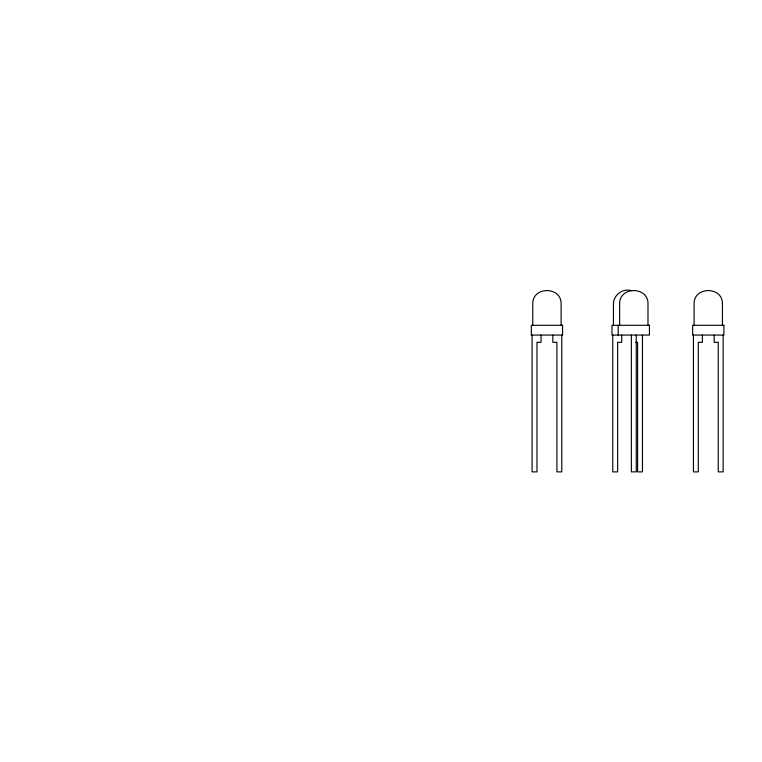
<?xml version="1.0" encoding="UTF-8"?>
<svg xmlns="http://www.w3.org/2000/svg" width="762" height="762" viewBox="0 0 762 762"><rect width="100%" height="100%" fill="white"/><g stroke="black" fill="none" stroke-linecap="round" stroke-linejoin="round"><path stroke-width="1.14" d="M635.537 342.319L637.575 342.319L637.575 471.878L642.461 471.878L642.461 335.07M631.269 290.598C622.678 288.007 613.153 295.313 613.439 304.286L613.439 325.298M723.128 335.07L723.128 471.878L718.242 471.878L718.242 342.319L714.175 342.319L714.175 335.07M722.443 325.298L722.443 304.286C723.271 286.026 693.277 286.026 694.106 304.286L694.106 325.298M702.374 335.07L702.374 342.319L698.306 342.319L698.306 471.878L693.42 471.878L693.42 335.07M647.986 325.298L647.986 304.286C648.814 286.026 618.811 286.026 619.639 304.286L619.639 325.298M636.251 335.07L636.251 471.878L631.365 471.878L631.365 335.07M621.706 335.07L621.706 342.319L617.639 342.319L617.639 471.878L612.753 471.878L612.753 335.07M618.192 325.298L618.192 335.07M561.794 335.07L561.794 471.878L556.908 471.878L556.908 342.319L552.841 342.319L552.841 335.07M561.108 325.298L561.108 304.286C561.937 286.026 531.933 286.026 532.771 304.286L532.771 325.298M541.039 335.07L541.039 342.319L536.972 342.319L536.972 471.878L532.086 471.878L532.086 335.07M562.566 325.298L531.314 325.298L531.314 335.07L562.566 335.07L562.566 325.298M649.434 325.298L611.981 325.298L611.981 335.07L649.434 335.07L649.434 325.298M723.9 325.298L692.648 325.298L692.648 335.07L723.9 335.07L723.9 325.298"/></g></svg>
